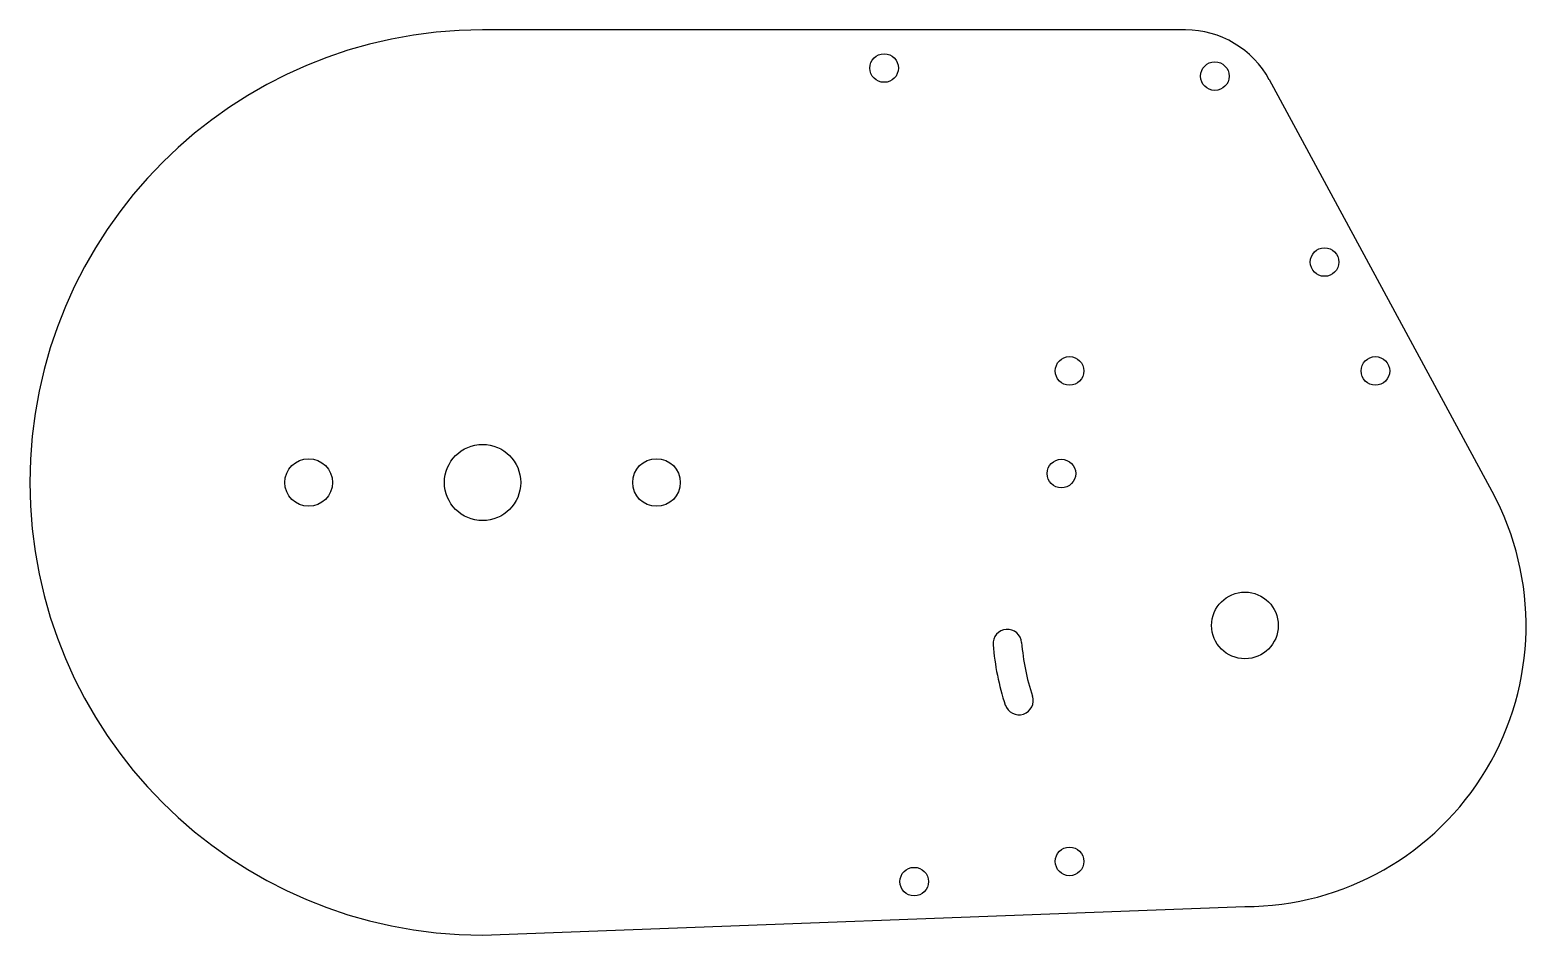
# Model space of a CAD drawing. Header units: millimetres. Extents: x -48 to 110, y -48 to 48.
import ezdxf

# ---------------------------------------------------------------- set-up
doc = ezdxf.new("R2010")
doc.units = ezdxf.units.MM

msp = doc.modelspace()

# ---------------------------------------------------------------- linework, layer by layer
at = {"color": 7, "linetype": 'Continuous', "lineweight": 25}
for p, q in [((73.76, 47.5), (0, 47.5)), ((105.95, -0.96), (82.56, 42.26)), ((0, -47.5), (80, -44.5))]:
    msp.add_line(p, q, dxfattribs=at)
for centre, radius in [((42.14, 43.5), 1.5), ((76.84, 42.65), 1.5), ((88.35, 23.14), 1.5), ((61.59, 11.71), 1.5), ((93.69, 11.71), 1.5), ((0, 0), 4), ((-18.25, 0), 2.5), ((18.25, 0), 2.5), ((60.74, 0.94), 1.5), ((80, -15), 3.5), ((61.59, -39.77), 1.5), ((45.29, -41.89), 1.5)]:
    msp.add_circle(centre, radius, dxfattribs=at)
for centre, radius, start, end in [((0, 0), 47.5, 90, 270), ((73.76, 37.5), 10, 28.4177, 90), ((80, -15), 29.5, 270, 28.4177), ((55.07, -16.91), 1.5, 4.3803, 184.3803), ((80, -15), 26.5, 184.3803, 198.3803), ((80, -15), 23.5, 184.3803, 198.3803), ((56.28, -22.88), 1.5, 198.3803, 18.3803)]:
    msp.add_arc(centre, radius, start, end, dxfattribs=at)

doc.saveas('drawing.dxf')
